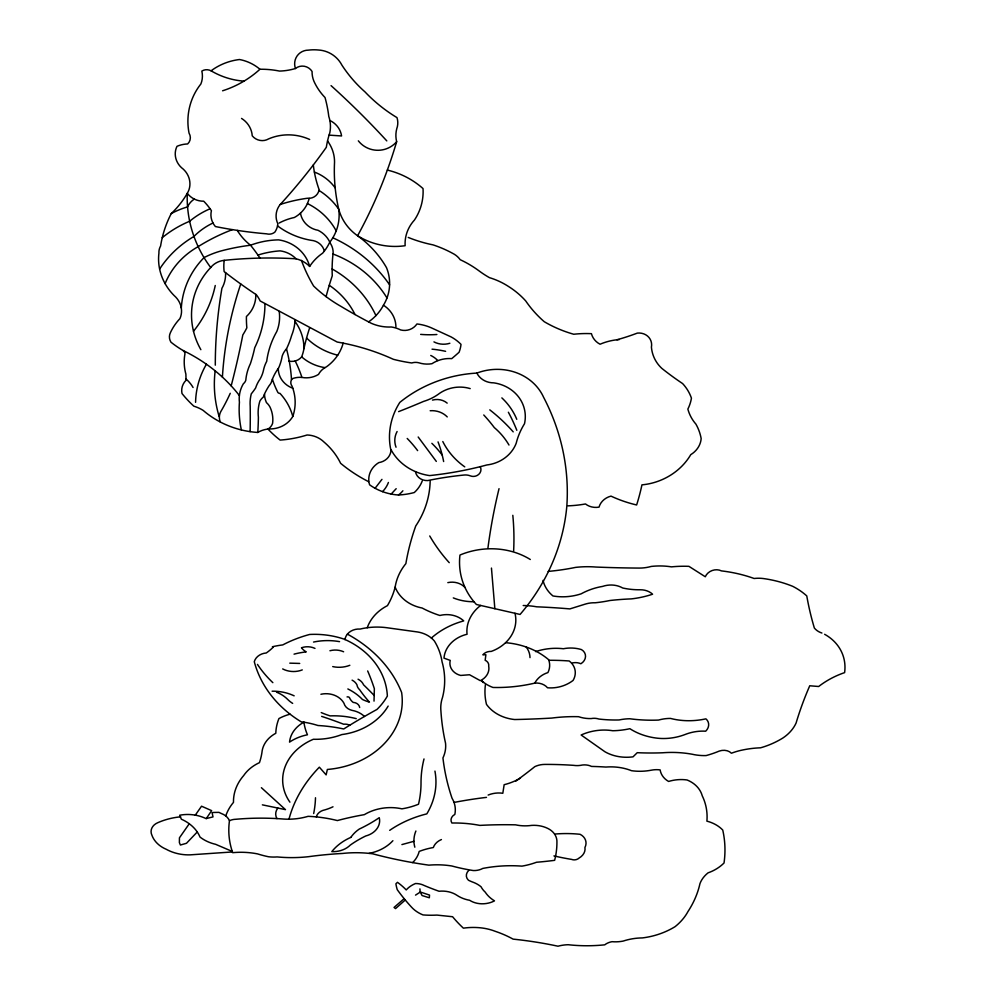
<?xml version="1.0" encoding="UTF-8"?>
<svg xmlns="http://www.w3.org/2000/svg" width="996" height="996" viewBox="0 0 996 996"><rect width="100%" height="100%" fill="white"/><g stroke="black" fill="none" stroke-linecap="round" stroke-linejoin="round"><path stroke-width="1.49" d="M374.023 701.122L374.359 688.684A286.151 230.25 6.1 0 0 367.673 670.955M197.258 831.971L186.476 843.288L180.401 845.019L179.38 842.604L179.442 837.823L189.265 823.754M206.309 818.55L211.638 810.644L201.541 806.2L195.291 815.139M375.094 488.277L381.954 479.362M391.179 494.066L396.184 488.687M405.173 900.073L395.549 908.589L394.043 907.443L404.052 898.741M415.531 895.118L420.374 892.018L429.525 895.08L429.326 897.782L422.055 895.529L420.163 891.881L419.926 888.88M401.911 844.583L413.938 841.296M232.442 851.953L190.149 854.854A38.645 30.615 2.4 0 1 166.183 849.252A28.361 22.41 2.6 0 1 151.915 835.233A13.035 10.284 3 0 1 157.729 822.721A62.785 49.078 1.9 0 1 180.674 816.807M289.786 663.149L299.709 663.436M329.066 135.132L341.578 135.954A20.53 19.87 18 0 0 329.85 120.491M262.359 804.843L285.479 809.636L261.4 787.699M232.267 851.443L215.646 844.322A36.553 29.096 1.3 0 1 199.997 837.051A39.155 30.739 2.9 0 0 181.359 819.185L179.641 815.238A34.412 27.104 2.2 0 1 206.06 818.612L213.007 816.907L212.086 812.649A15.027 11.927 1.5 0 1 215.397 812.425L218.921 812.363L221.336 813.508A15.027 11.927 1.5 0 1 229.466 820.716A105.402 83.938 -2.3 0 0 232.691 852.676A67.205 52.041 0.1 0 1 257.503 853.883A101.38 81.971 -0.7 0 0 268.347 856.722A33.515 26.631 -0.3 0 0 277.125 856.921A124.376 101.206 -0.5 0 0 308.548 856.685A299.672 219.17 -3.6 0 1 342.462 853.46A98.33 75.783 -3.2 0 1 372.641 853.796A440.132 386.647 -11 0 0 428.878 865.151A73.953 57.121 -5.5 0 1 451.835 865.985A186.389 153.247 -8.9 0 0 473.237 870.541A14.604 11.516 -6.8 0 0 482.799 868.425A113.781 86.789 -7.4 0 1 521.941 866.134A65.114 51.991 -8.1 0 0 536.545 862.25A317.276 270.588 -10.1 0 0 554.635 860.332A111.017 87.897 -5.9 0 0 556.926 842.541A20.941 16.559 -8.8 0 0 549.643 829.444A27.988 22.099 -8.6 0 0 531.702 825.385A37.923 30.453 -8.7 0 1 515.567 824.837A343.57 250.332 -6.6 0 0 479.835 825.398A107.045 83.079 -5.9 0 0 451.91 823.02A8.043 6.424 -6.4 0 1 454.836 814.417A34.138 27.365 -5.1 0 0 452.047 798.244A293.372 236.961 -16.3 0 1 442.946 757.931A39.504 32.32 -4.6 0 0 445.536 743.153A301.464 245.95 -17.1 0 1 440.917 710.97A44.783 37.064 -7.7 0 1 442.548 697.337A96.948 80.925 -2.1 0 0 442.062 661.83A75.098 62.922 -2.9 0 0 434.38 641.001A27.863 23.468 -4.7 0 0 417.934 632.024L386.05 627.617A61.702 51.58 -3.2 0 0 360.116 629.061A13.844 11.703 -2.3 0 0 344.952 639.669M482.126 681.351L483.222 682.559M418.183 437.007L436.31 461.409M491.451 568.069L494.85 608.693M295.19 360.988A134.199 119.445 11.3 0 1 301.925 377.422A21.887 20.045 4.5 0 0 318.496 374.421A19.298 17.592 1.5 0 1 326.551 366.752A47.895 44.135 6.1 0 0 343.172 343.147M301.925 377.422A19.534 17.691 4 0 0 292.264 378.717A6.81 6.188 4.5 0 0 292.015 386.112A52.863 47.559 7.7 0 1 292.787 416.453A26.581 23.966 5.8 0 1 269.082 428.952A23.991 21.364 4.5 0 0 257.802 432.451A86.739 79.157 8 0 1 203.159 410.389A35.918 31.785 9.8 0 0 193.834 406.169A114.938 105.601 7.9 0 1 182.007 393.532A17.579 15.762 10.6 0 1 186.015 380.285A330.784 279.664 23.7 0 0 185.879 374.098A54.021 49.041 9.3 0 1 184.733 355.124A4.47 4.034 13.3 0 0 183.09 350.517A95.429 88.358 14.1 0 1 170.976 342.201A11.354 10.284 14 0 1 170.391 332.714A60.47 54.917 10.4 0 1 179.915 318.645A22.111 20.082 16.7 0 0 174.076 295.501A55.477 51.381 16.4 0 1 158.924 253.133A14.928 13.732 19.5 0 1 160.593 246.049A121.288 113.382 10.6 0 1 171.25 213.592A106.398 97.658 31.6 0 0 187.285 193.324A20.63 19.185 25.4 0 0 181.533 167.702A19.073 17.903 27.1 0 1 177.002 146.3A30.602 28.647 25.3 0 1 187.659 143.947A9.425 8.84 29.6 0 0 189.041 133.103A65.176 62.275 27.7 0 1 200.881 83.975A22.734 21.402 37 0 0 201.839 71.09A9.275 8.79 36.2 0 1 211.077 70.816A74.663 71.475 47.5 0 0 243.983 81.137M324.97 367.636A43.388 40.139 3.1 0 1 301.651 356.842A12.276 11.255 5.9 0 1 288.877 361.075M309.694 327.721A234.321 212.397 -14.1 0 0 303.942 348.662A48.58 44.447 9 0 1 301.651 356.842M337.731 355.186A65.798 61.491 1.8 0 1 306.569 338.005M294.953 321.372A51.58 47.111 8.9 0 1 303.942 348.662M250.108 431.642A966.108 728.798 29.6 0 0 250.195 406.293A47.086 42.554 3.9 0 1 251.278 393.843A82.382 74.501 13.3 0 0 255.636 387.954A36.902 33.391 4.5 0 1 259.968 379.252A37.138 33.677 10 0 0 263.467 370.3A38.657 35.209 4.3 0 1 266.704 361.336A94.446 86.453 -0.3 0 1 276.776 331.531A45.941 42.168 11.7 0 0 279.191 311.387M257.802 432.451A431.355 361.311 23.2 0 0 258.387 417.249A48.443 43.7 3.1 0 1 259.894 401.077A17.094 15.401 5.3 0 1 263.342 397.043A30.764 27.764 8.7 0 0 264.65 393.669A78.348 70.629 0.8 0 1 269.082 385.738A18.252 16.559 7.7 0 0 271.248 382.539A53.896 48.916 2.2 0 1 278.643 367.96A61.528 55.975 11.1 0 0 282.179 356.12A23.145 21.165 4.5 0 1 286.499 348.837A98.156 89.702 14.5 0 0 291.629 335.478A54.618 50.186 11.2 0 0 295.04 319.94M171.25 213.592A82.22 75.845 15 0 1 187.572 206.894A20.219 18.862 20.5 0 1 194.332 199.088M162.248 237.683A112.722 103.497 11.3 0 1 189.663 221.249A84.946 78.759 12.6 0 1 210.094 208.774M159.621 269.069A111.776 102.7 9.6 0 1 193.959 236.438A71.127 65.923 12.5 0 1 212.982 223.017M165.099 283.623A83.39 76.692 11.2 0 1 198.167 246.635A187.634 170.316 3.5 0 1 232.417 229.628M181.309 308.013A90.499 83.502 8.8 0 1 204.031 257.603A88.37 81.025 10 0 1 220.714 251.042A201.304 180.475 4.3 0 1 250.531 245.228A79.68 73.642 8 0 1 278.581 239.874A36.939 34.449 10.8 0 1 309.669 266.418A49.439 46.264 2.1 0 1 322.629 253.183A51.157 48.343 13.4 0 0 329.676 242.352A48.754 46.214 13.3 0 0 338.74 209.235A66.284 62.35 11.8 0 0 318.969 190.423M241.368 429.936A117.192 106.086 -0.5 0 1 239.414 402.272A35.507 32.059 5.6 0 1 243.398 383.721A8.466 7.657 8.8 0 0 245.788 380.235A57.37 52.141 4 0 1 250.37 363.752A195.863 174.686 21.1 0 0 254.752 347.666A120.466 109.323 18 0 0 264.948 303.606M267.999 429.064A11.915 10.682 5.9 0 0 272.618 423.225A35.644 31.897 7.4 0 0 270.19 407.476A16.608 14.915 6.5 0 0 266.467 402.633A27.116 24.564 4.6 0 1 264.475 394.204M292.787 416.453A61.291 54.693 7.4 0 0 279.938 393.345A2.229 2.017 5.5 0 1 277.535 391.752A98.131 90.287 -0.6 0 1 272.394 379.19M292.799 388.241A22.634 20.655 4.6 0 1 278.307 368.42M286.499 348.837A191.693 169.594 15.8 0 1 291.517 379.775M220.328 422.018A14.741 13.197 7.7 0 1 220.763 411.647A248.44 218.834 23.3 0 0 230.25 393.296M219.145 416.527A133.315 121.475 0.5 0 1 215.161 370.848M195.577 402.322A95.043 85.805 4.3 0 1 206.421 364.225M185.991 378.99A33.715 30.005 12.2 0 1 193.075 387.506M231.172 385.863A1478.574 1044.555 38.3 0 0 242.825 334.917A92.628 84.486 17.6 0 0 246.846 327.821A117.428 109.074 0.2 0 1 246.423 316.504A33.341 30.714 13.7 0 0 255.798 294.393M222.407 377.123A413.315 369.69 -20.2 0 1 240.746 283.997M215.298 365.171A527.22 467.261 -26.8 0 1 221.921 288.292A33.341 30.689 17 0 0 225.544 272.643M215.248 285.503A131.41 118.736 23.2 0 1 193.498 331.245M183.09 350.517A151.342 131.584 11.9 0 1 239.389 395.574M200.868 349.683A79.344 73.181 8.8 0 1 210.704 267.513A123.591 117.814 11.9 0 1 187.285 193.324A19.173 17.965 23.7 0 0 203.707 201.192A63.644 58.54 21.2 0 1 211.413 210.666A19.098 17.903 18.8 0 0 215.385 226.54A513.662 474.071 74.5 0 0 266.48 233.811A9.064 8.541 14.6 0 0 274.859 232.13A19.721 18.563 15.9 0 0 277.834 223.789A19.957 18.924 12.5 0 1 280.05 204.703A851.294 700.039 52.8 0 0 326.315 147.308A97.932 95.068 -7.8 0 1 329.863 132.593A33.366 32.208 23.5 0 0 328.78 116.395A135.008 127.239 30.1 0 0 325.032 97.533A57.009 56.349 35.8 0 1 314.96 83.415A24.203 23.73 32.5 0 1 312.072 71.463A11.23 10.906 33.6 0 0 295.463 68.512A64.466 62.15 49.3 0 1 279.502 71.077A88.022 83.975 22.4 0 0 259.944 69.259A42.081 40.114 32.4 0 0 239.488 59.523A61.515 58.764 28.7 0 0 211.077 70.816M210.704 267.513A20.58 19.024 14.2 0 1 224.212 260.342A375.753 321.148 1.8 0 1 296.061 258.798A27.639 25.759 8.8 0 1 309.669 266.418M329.265 285.292A78.323 71.861 6.7 0 1 355.012 314.537M332.129 268.97A107.344 98.156 6.8 0 1 375.94 315.595M333.013 254.017A106.97 98.168 5.8 0 1 386.983 297.953M332.826 237.783A136.776 125.085 7.1 0 1 389.598 284.831M237.272 230.387A54.668 51.854 14.7 0 0 250.531 245.228A164.041 147.221 17.3 0 1 259.993 258.101M257.939 255.076A87.959 80.962 6.8 0 1 280.075 250.868A25.697 23.966 10.4 0 1 296.061 258.798M277.523 225.88A75.074 72.21 13.4 0 0 313.454 240.659A14.529 13.67 8.3 0 1 324.347 251.079M300.456 213.144A21.377 20.368 9.8 0 0 317.998 230.275A25.348 23.867 8.8 0 1 329.825 242.165M307.403 203.558A64.391 60.32 11.3 0 1 336.2 230.898M329.676 242.352A18.239 17.181 7.9 0 1 333.15 252.822A154.031 144.781 -13.8 0 0 332.266 275.792A389.262 346.01 -24.5 0 0 326.065 296.621M314.363 172.047A44.334 42.093 12.6 0 1 335.179 187.883M279.141 223.042A56.573 53.037 7.7 0 1 294.368 217.489A32.096 30.503 16.8 0 0 309.183 198.329M280.299 204.429A147.483 136.153 3 0 1 307.316 198.266A10.794 10.321 13.5 0 0 319.118 189.663A115.225 112.1 -9.4 0 1 313.317 164.963M327.535 140.971A36.615 35.134 18 0 1 334.544 162.087A181.135 173.678 -24.8 0 0 337.831 205.089A49.439 47.522 0 0 0 357.589 235.753A104.568 96.799 7 0 1 386.523 267.7A47.011 44.048 3.4 0 1 383.448 305.224A28.61 26.519 -0.2 0 1 395.922 326.837M295.463 68.512A14.243 13.869 36.8 0 1 308.399 50.136A44.745 43.538 28.3 0 1 318.483 50.012A27.714 27.029 32.6 0 1 341.877 65.089A133.526 131.049 -76 0 0 364.959 91.856A159.858 155.874 -71.3 0 0 396.993 117.615A17.928 17.567 6.8 0 1 396.757 128.733A26.979 26.382 -8.8 0 0 396.657 141.693A593.33 515.94 43.7 0 1 357.589 235.753A68.873 66.533 -1.2 0 0 405.135 245.713A37.263 35.358 -9.1 0 1 414.423 220.079A54.631 52.551 3.6 0 0 423.026 188.568A80.477 76.319 1.5 0 0 387.332 170.079M383.448 305.224A50.149 46.961 3.8 0 1 368.582 321.882M259.944 69.259A112.772 106.161 47.9 0 1 222.594 90.785M241.555 118.424A22.248 21.115 27.4 0 1 252.237 135.829A12.5 11.964 26.4 0 0 268.584 138.905A49.277 47.011 16.5 0 1 309.681 139.49M331.058 85.631A774.614 626.521 17.9 0 1 386.797 140.897M396.657 141.693A24.564 24.053 7 0 1 358.323 140.834M224.212 260.342A51.045 47.671 11.1 0 0 224.125 271.535A561.296 527.743 -75.5 0 0 256.346 294.754A32.507 29.855 12.2 0 1 260.143 300.954L337.196 342.039A205.276 179.442 1.6 0 1 393.358 359.307A163.879 156.945 -9.4 0 0 411.759 362.967A11.828 10.832 -5 0 1 418.793 362.781A26.083 24.116 -6.2 0 0 431.928 363.714A29.195 26.631 -7.6 0 1 451.723 358.635A296.982 283.026 23.6 0 0 459.081 352.248A36.391 33.627 -5.9 0 0 461.011 344.367A43.799 40.126 -6.1 0 0 451.176 336.947L431.044 327.696A46.414 42.591 -4.6 0 0 416.926 323.961A14.392 13.396 -3.9 0 1 400.703 329.962A29.693 27.34 -2.3 0 0 391.341 326.987A42.044 39.442 -2 0 1 371.346 323.314A609.888 560.947 -70.7 0 1 340.893 306.332A138.531 133.389 -4.9 0 1 313.591 286.001A164.85 157.754 -12.6 0 1 301.439 260.417M430.745 355.46A25.049 22.92 -5.2 0 1 437.767 360.527M432.04 349.173A97.633 87.773 -5.2 0 1 445.61 351.327M449.856 343.271A19.808 18.376 -7.9 0 1 433.945 341.889M436.87 334.507A100.347 95.355 -7.6 0 1 420.648 334.382M415.469 471.631A12.052 10.732 -5.7 0 0 427.682 480.582A286.375 236.077 -7.6 0 1 464.111 475.03A12.176 10.782 -7.9 0 1 470.336 475.876A7.408 6.586 -8.6 0 0 478.815 474.308A7.408 6.586 -8.6 0 0 480.197 466.688M402.894 490.779A25.884 22.995 -2.8 0 1 398.487 494.975M388.415 482.462A30.465 27.091 -1.3 0 1 382.539 491.651M422.242 480.981A33.167 29.519 -3.3 0 1 414.299 492.522A65.35 58.776 -3.6 0 1 398.114 494.987A52.863 47.385 -4.1 0 1 381.057 491.078A52.19 46.775 -4 0 1 369.591 484.803A22.584 20.057 -3.4 0 1 378.791 462.617A14.492 12.973 -2.3 0 0 390.992 449.632M501.86 397.89A70.94 63.632 -7.3 0 1 516.762 419.316M508.371 412.232A203.01 179.205 0.5 0 1 516.812 430.284M489.795 409.866A188.032 164.116 -2.1 0 1 513.214 431.866M508.981 445.038A76.667 68.089 -6.5 0 0 494.302 427.583A175.57 154.119 -1 0 0 483.757 414.983M407.202 438.452A133.364 116.843 1.3 0 1 417.635 450.615M396.035 447.216A22.671 20.368 -5 0 1 397.093 431.529M431.866 443.32A110.817 97.446 -1.1 0 1 442.187 455.035M438.041 441.888A147.184 130.065 2.2 0 1 443.643 461.534M464.759 466.863A78.41 70.753 -12.2 0 1 442.797 441.539M430.172 410.738A20.729 18.675 -6.1 0 1 447.241 416.913M432.476 400.093A15.289 13.832 -6.5 0 1 447.179 403.119M398.612 411.622A1324.531 1086.848 67.8 0 0 423.611 401.4A48.991 45.057 -4.4 0 0 439.883 393.121A33.067 29.88 -8.1 0 1 470.199 388.602M476.86 373.089A121.724 107.817 -8.9 0 0 399.807 402.409A75.472 67.815 -8.4 0 0 390.631 448.922A53.597 48.306 -6.6 0 0 429.55 475.59A359.519 350.804 0.5 0 0 486.87 464.958A34.412 30.901 -9.7 0 0 516.214 443.195A75.547 66.857 -15.8 0 1 524.506 423.723A39.13 35.308 -10.1 0 0 493.767 382.85A19.185 17.555 -11.7 0 1 476.86 373.089A52.253 47.136 -10.7 0 1 543.592 397.267A257.043 226.416 1.3 0 1 566.786 506.678A233.96 206.483 0 0 1 520.074 614.445L476.399 604.485A80.913 69.82 -11.3 0 1 459.965 555.033A69.546 59.312 -8.3 0 1 530.295 559.491M526.212 647.014A24.639 20.679 -8.7 0 1 530.009 657.609M480.657 605.456A38.72 32.781 -8.9 0 0 467.049 634.265A29.93 25.161 -7.4 0 0 443.992 658.132L450.229 660.398A15.824 13.284 -7 0 0 460.687 675.437L469.539 674.753L480.358 680.691A16.173 13.546 -7.3 0 0 488.7 666.15A7.047 5.901 -7.7 0 0 485.164 660.286L485.886 654.745L482.848 654.808A9.088 7.632 -8.1 0 1 491.215 651.421A38.097 32.382 -7.7 0 0 514.957 613.275M481.566 680.604A35.931 30.141 -8.8 0 0 492.983 687.464A143.549 123.94 -9.4 0 0 534.79 683.119A14.479 12.002 -9.7 0 1 547.514 687.775A31.586 26.406 -10.7 0 0 573.086 680.43A19.895 16.571 -10.6 0 0 569.202 660.983A202.923 161.24 -8.9 0 0 548.846 660.298M534.79 683.119A21.364 17.716 -10.4 0 1 547.937 672.574A21.962 18.364 -9.6 0 0 548.622 659.676A74.015 61.266 -8 0 0 505.57 642.694M473.972 601.733A48.941 42.38 -8 0 1 453.305 597.899M447.827 582.623A17.069 14.629 -6.6 0 1 465.02 587.528M431.368 638.038A72.596 60.594 -7.7 0 1 463.738 620.906A23.879 20.231 -6.2 0 0 439.859 615.478A104.779 91.532 -8.4 0 1 422.142 608.021A38.234 32.98 -5.7 0 1 395.151 587.117A59.075 50.696 -6.7 0 1 405.87 563.624A271.933 229.852 -16.7 0 1 415.755 525.95A102.974 91.258 0.6 0 0 430.16 481.168M512.816 515.318A324.92 279.976 6.6 0 1 513.625 551.049M487.891 548.385A691.1 538.873 -29.7 0 1 499.033 488.675M449.246 562.678A191.406 169.208 -16.4 0 1 429.737 535.973M395.151 587.117A90.437 77.974 0.6 0 1 387.456 605.63A44.023 37.288 -4.6 0 0 367.238 627.741M229.466 820.716A13.359 10.595 0.8 0 1 235.778 819.272A216.381 163.207 -0.9 0 1 283.798 819.061A57.482 46.551 -0.4 0 0 308.088 816.334A114.378 88.731 -1.6 0 1 337.358 820.567A238.268 179.554 -4.8 0 1 364.337 814.653A42.591 33.802 -4.1 0 1 401.911 808.839A64.715 52.788 -4 0 0 418.519 804.22A140.859 113.581 -0.2 0 0 421.022 782.719A140.984 113.693 -10 0 1 424.01 758.94M225.806 815.811A56.398 44.857 -0.5 0 1 233.487 802.365A56.224 45.119 -0.7 0 1 243.671 775.573A41.023 33.017 -0.3 0 1 259.458 762.65A88.134 71.513 3.8 0 0 262.185 750.66A30.577 24.912 -0.4 0 1 275.805 733.28A60.806 49.925 -1.9 0 1 278.93 718.564A44.434 36.279 -0.8 0 1 290.073 714.182M412.68 862.598A31.573 25.012 -4.1 0 0 419.192 851.418A60.42 47.111 -5.8 0 1 433.322 847.534A15.065 11.927 -6 0 1 441.415 839.553M392.897 840.711A40.077 32.009 -3.1 0 1 369.055 853.373M414.834 847.198A37.736 29.955 -6.1 0 1 415.892 831.013M276.963 818.6A13.558 10.844 -0.7 0 1 277.884 808.067M316.317 816.907A11.031 8.815 -2 0 1 322.766 810.445A47.845 38.769 -1.1 0 0 333 806.797M315.495 797.759A145.229 115.959 3.2 0 1 313.678 813.533M288.977 819.198A152.139 120.728 -5.7 0 1 319.355 767.181L326.128 774.876L327.36 769.46A82.419 68.326 -1.1 0 0 401.612 692.444A134.896 110.693 0.5 0 0 347.38 634.141M289.923 802.166A55.751 45.119 -2.2 0 1 313.367 739.269A62.474 52.016 -0.8 0 0 341.827 734.575A61.702 51.456 -1.5 0 0 388.154 706.077M389.697 830.34A97.234 75.97 -6 0 1 426.823 813.869A89.142 72.048 -2.5 0 0 434.941 771.091M292.662 703.388A29.868 24.888 -0.6 0 1 287.52 699.267A32.407 26.68 1 0 0 276.527 692.158M272.107 691.199A42.405 34.823 0.5 0 1 294.156 695.831M349.745 725.237A9.001 7.408 -2.2 0 0 343.682 724.229A392.897 293.608 1.2 0 0 321.646 716.385M321.247 712.588A93.749 79.244 -2.6 0 0 330.112 715.887A74.439 60.295 -2 0 1 356.257 718.639M364.474 716.473A23.169 19.061 -2.3 0 0 352.011 710.36A11.479 9.524 -2.5 0 1 343.981 703.288A19.82 16.397 -1.4 0 0 320.911 694.262M347.056 696.926A2.328 1.93 -2.2 0 1 349.447 697.549A13.782 11.466 -2.7 0 0 353.194 702.404A7.034 5.827 -2.4 0 1 359.68 707.521M347.853 688.946A53.709 44.173 -1.3 0 1 362.42 699.441A39.877 33.428 -3.5 0 0 369.441 702.118A158.476 134.672 -8.6 0 1 359.593 689.655A10.309 8.603 -2.9 0 1 356.979 684.899A12.413 10.346 -2 0 0 352.098 680.156M294.044 654.148A71.799 59.337 -1 0 1 306.258 651.894A16.857 14.243 -0.5 0 1 301.464 647.761A15.513 13.023 -0.3 0 1 314.985 648.396M302.274 669.897A20.555 17.268 0.4 0 1 282.677 668.926M272.854 682.658A123.018 104.916 -2.5 0 1 257.466 664.407M374.185 695.482A426.014 325.381 5.5 0 0 363.565 684.825A13.359 11.13 -2.3 0 0 358.062 679.21M349.833 665.291A25.261 21.327 -1.5 0 1 332.726 666.598M329.925 650.737A17.841 14.965 -1.5 0 1 343.62 651.77M313.541 642.059A57.432 47.82 -1.3 0 1 339.561 641.648M273.265 647.151A57.282 48.493 3.5 0 1 266.281 652.978A13.707 11.466 1.3 0 0 254.279 661.705A122.01 103.273 -3 0 0 301.215 721.826A77.999 62.922 -0.5 0 1 317.973 725.511A133.775 106.323 -1.4 0 1 343.72 728.972A538.923 393.943 -10.9 0 1 376.974 709.438A71.202 59.598 -1 0 0 387.357 696.067A81.224 67.355 -0.5 0 0 344.292 639.195A78.161 64.827 -0.9 0 0 309.632 634.464A115.138 94.807 -2.2 0 0 282.764 644.91A88.856 73.218 -0.3 0 0 272.381 646.753M553.925 855.9A262.16 218.261 -14.3 0 0 571.617 859.399A6.013 4.731 -9.9 0 0 579.124 858.029A13.097 10.309 -9.8 0 0 584.938 847.521A14.193 11.193 -9.9 0 0 580.095 834.299A104.605 80.626 -9 0 0 555.519 834.001M408.248 237.434A139.253 136.278 -24.6 0 0 433.011 244.867A112.461 103.845 -3.1 0 1 452.558 253.295A21.227 19.995 -8.5 0 1 460.202 259.707A107.294 98.928 -4.6 0 1 478.976 270.825A104.119 98.841 -25.7 0 0 489.447 277.647A74.04 68.288 -9.6 0 1 508.632 286.562A85.606 78.759 -8.9 0 1 525.726 300.941A125.247 115.972 -28.8 0 0 544.277 321.72A133.713 124.55 -29.5 0 0 573.733 334.245A103.036 91.943 -16 0 1 591.425 333.672A19.447 17.716 -21.6 0 0 600.065 344.218A54.407 48.767 -19.6 0 1 619.288 339.561M616.935 339.773A216.518 206.184 -33.6 0 0 637.328 333.1A13.894 12.55 -22.5 0 1 651.421 347.156A40.301 36.093 -25.4 0 0 661.867 368.408A400.442 349.833 -45.8 0 0 682.609 383.572A50.796 45.081 -19.9 0 1 691.436 398.151A41.409 36.889 -21 0 1 687.863 409.082A48.48 42.567 -24.9 0 0 695.905 424.109A58.515 51.456 -18.8 0 1 701.159 438.576A21.439 18.812 -20.9 0 1 690.763 454.649A58.079 51.331 -19.2 0 1 641.947 484.853A263.84 236.276 -2.8 0 1 636.631 504.972A137.921 122.52 -22.9 0 1 610.996 496.12A15.812 13.745 -15.8 0 0 599.019 507.138A16.621 14.542 -15.3 0 1 585.499 503.964A113.681 102.177 -16.1 0 1 568.006 505.844M368.582 481.653A153.845 141.357 -7.6 0 1 340.62 463.302A72.708 64.068 3.6 0 0 323.949 441.987A23.705 21.128 2.2 0 0 307.092 434.991A112.112 102.812 8.1 0 1 280.125 440.083A104.468 95.678 0.9 0 1 268.385 429.5M572.513 662.925A11.989 9.972 -11.4 0 1 580.867 663.759A10.234 8.553 -11.6 0 0 581.452 649.591A32.557 27.079 -11.1 0 0 563.35 648.745A53.647 44.422 -10.3 0 0 535.611 651.608M485.463 684.389A75.833 62.873 -10.7 0 0 486.496 704.396A41.222 34.287 -9.2 0 0 514.633 719.535A1120.5 1031.619 -82.5 0 0 551.821 718.066A138.145 109.523 -9.7 0 1 578.564 716.697A32.308 26.693 -11.9 0 0 591.114 718.577A13.384 10.931 -11.5 0 1 598.87 719.037A126.492 106.609 -14.2 0 0 619.089 719.959A44.745 36.142 -12.4 0 1 629.808 718.763A149.562 126.181 -16.2 0 0 658.518 720.071A35.993 29.021 -13.8 0 1 670.495 718.415A66.608 54.855 -16 0 0 705.915 718.838A11.242 9.088 -15.1 0 1 705.703 731.201A39.267 31.399 -14.6 0 0 684.85 734.6A50.074 40.985 -14.5 0 1 655.493 737.961A64.889 53.286 -14.8 0 1 629.87 728.698A71.712 59.474 -13.1 0 1 612.764 730.74A45.754 36.889 -11.4 0 0 581.129 734.998L604.933 751.756A41.396 33.752 -12.9 0 0 633.02 756.848L637.241 752.69A274.772 236.164 -18.3 0 0 662.664 752.777A97.01 76.269 -12.7 0 1 692.232 754.246A49.314 39.965 -15.6 0 0 706.114 755.578A88.669 72.671 -15.3 0 0 719.261 751.071A11.13 8.889 -15.3 0 1 731.413 753.225A56.436 44.434 -15.6 0 1 743.277 749.864A83.689 65.437 -15.4 0 1 760.571 747.809A72.571 58.938 -17.1 0 0 782.794 738.061A36.08 29.021 -17.2 0 0 796.09 723.046A400.678 296.659 -25.3 0 1 809.748 685.771L818.662 686.505A72.384 57.158 -19.7 0 1 844.608 672.624A54.319 44.036 -18.9 0 0 824.626 634.29M821.912 633.033A19.596 16.023 -21.2 0 1 814.367 628.04A438.788 339.549 -32.3 0 1 806.772 595.919A78.535 64.603 -18.1 0 0 792.704 586.32A122.533 100.011 -16.9 0 0 763.422 578.552A34.25 28.436 -19.1 0 0 754.121 578.489A140.486 115.013 -15.3 0 0 721.44 570.895A10.919 9.188 -18.4 0 0 705.293 576.759L688.921 566.338A110.021 90.997 -15.3 0 0 671.466 566.861A66.894 56.05 -15.2 0 0 651.284 566.425A38.321 32.955 -16.5 0 1 639.606 568.081A2333.466 1716.307 -85 0 1 595.932 567.048A90.3 75.746 -12 0 0 575.626 567.384A228.781 208.338 -14.9 0 1 548.161 571.405M543.019 580.394A37.163 31.847 -12.9 0 0 552.954 595.957A50.945 43.949 -12.6 0 0 581.154 593.828A57.345 48.119 -13.3 0 1 602.53 586.42A22.559 19.098 -13.7 0 1 622.699 588.001A70.915 61.08 -16.7 0 0 640.129 589.769A18.239 15.388 -14.9 0 1 652.604 594.214A90.287 78.111 -16.1 0 1 631.252 598.895A233.4 186.389 -11.8 0 0 609.876 600.513A127.575 111.714 -14.9 0 1 595.185 602.779A25.971 21.887 -12.7 0 0 584.503 604.348L569.874 608.905A553.764 409.431 -6.5 0 0 536.707 606.813A71.7 59.997 -9.2 0 0 523.211 605.518M468.68 870.492A9.661 7.57 -6.8 0 0 468.419 880.203A44.795 35.395 -7.4 0 0 473.648 882.444A28.959 22.51 -6.3 0 1 481.093 886.813A26.095 20.418 -7.7 0 0 485.189 892.092A36.117 28.249 -8 0 0 494.514 900.87A21.14 16.496 -7 0 1 469.639 900.284A31.76 24.9 -6.9 0 1 457.089 895.392A23.879 18.526 -5.7 0 0 439.024 891.246A257.516 212.82 -10.3 0 1 424.159 885.481A16.173 12.612 -4.9 0 0 415.494 883.527A24.053 18.725 -5.3 0 0 406.219 889.938A73.505 56.735 -3 0 0 397.479 882.319L395.898 883.788A70.616 55.39 -6.5 0 0 397.255 889.677A256.769 205.948 -11.9 0 0 411.423 907.032A34.35 26.817 -5.7 0 0 423.014 914.926A84.062 66.533 -5.6 0 0 436.92 915.087L452.595 916.731A160.157 126.206 -10.4 0 0 463.389 928.16A53.933 40.973 -6.5 0 1 477.98 927.6A48.879 37.188 -6.5 0 1 495.273 931.322A104.767 78.647 -5.9 0 1 513.102 939.128A326.688 230.537 -5.8 0 1 557.972 946.2A33.491 25.323 -9 0 1 568.206 944.718A139.888 110.382 -10.8 0 0 604.746 944.831A12.923 9.798 -10.3 0 1 612.079 941.693A31.548 24.203 -10.7 0 0 623.123 941.096A47.995 36.068 -10.8 0 1 642.345 937.921A64.628 49.974 -11.5 0 0 675.114 926.641A54.232 41.807 -11.4 0 0 687.987 911.527A114.528 89.254 -10.1 0 0 699.939 883.689A27.975 21.451 -13.8 0 1 708.019 872.87A36.665 28.585 -13.5 0 0 724.03 862.997A145.428 113.942 -10 0 0 722.735 830.042A38.234 29.793 -13.3 0 0 706.899 821.152A76.368 60.358 -11.8 0 0 702.242 795.816A33.217 26.307 -13.2 0 0 687.078 779.98A34.897 27.589 -13.4 0 0 668.59 781.449A23.319 18.675 -14 0 1 660.124 769.896A22.696 18.102 -12.9 0 0 651.396 770.169A50.447 40.998 -13.3 0 1 631.501 770.692A50.36 40.077 -11.2 0 0 605.892 767.057A262.209 198.179 -8.9 0 0 591.537 766.422A14.654 11.79 -10.7 0 0 582.361 765.015A19.447 15.799 -10.8 0 1 573.659 765.351A301.215 225.93 -7.8 0 0 544.812 764.418A19.248 15.525 -9.4 0 0 534.827 766.634A606.962 538.438 14.1 0 1 515.816 781.113M520.435 778.1A52.116 42.616 -7.7 0 1 504.15 784.699L502.818 793.264A22.771 18.214 -7.7 0 0 488.14 795.057M454.126 802.415A334.17 246.224 -7.4 0 1 486.484 797.373M303.892 722.2A31.71 25.946 -1.4 0 0 289.55 742.12A43.824 35.57 -1.4 0 1 307.453 734.787A68.961 57.009 -3.2 0 1 303.892 722.2M350.841 837.387A50.535 39.703 -3.7 0 0 331.817 851.605A21.526 17.106 -2.3 0 0 350.331 845.056A97.658 75.995 -4.9 0 1 365.744 835.968A19.497 15.575 -3.1 0 0 379.252 817.679A141.283 115.947 -0.1 0 1 359.27 829.07A34.947 27.664 -3.9 0 0 350.841 837.387"/></g></svg>
